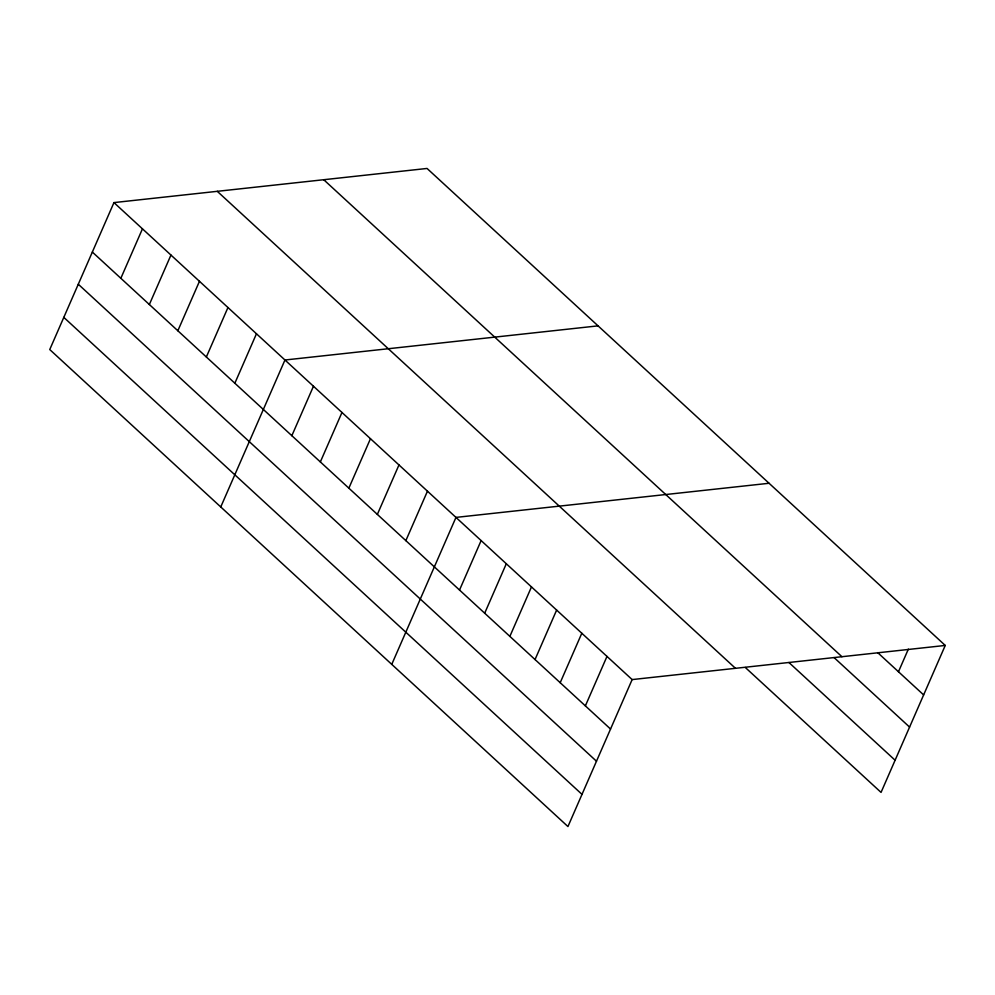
<?xml version="1.0" encoding="UTF-8"?>
<svg xmlns="http://www.w3.org/2000/svg" width="995" height="995" viewBox="0 0 995 995"><rect width="100%" height="100%" fill="white"/><g stroke="black" fill="none" stroke-linecap="round" stroke-linejoin="round"><path stroke-width="1.49" d="M945.25 645.444L427.054 168.453L113.952 202.594L49.75 349.556L567.946 826.546L632.148 679.585L945.25 645.444L881.048 792.406L745.342 667.508M120.843 278.289L142.459 228.825M149.349 304.532L170.953 255.056M177.844 330.763L199.46 281.299M206.351 356.994L227.954 307.53M234.845 383.237L256.461 333.76M220.753 506.965L284.956 360.003L598.057 325.862M291.846 435.698L313.462 386.234M320.353 461.929L341.969 412.465M348.847 488.172L370.463 438.708M377.354 514.403L398.97 464.939M405.848 540.633L427.464 491.169M391.756 664.374L455.971 517.4L769.06 483.271M459.528 590.035L481.132 540.571M484.689 613.206L506.306 563.742M509.863 636.377L531.479 586.913M535.036 659.548L556.64 610.072M560.197 682.719L581.814 633.243M585.371 705.878L606.987 656.414M898.473 671.749L908.348 649.138M877.677 652.608L923.634 694.908M323.736 179.722L841.932 656.712M834.071 657.583L909.579 727.084M788.948 662.521L895.102 760.23M217.283 191.326L735.479 668.317M113.952 202.594L632.148 679.585M92.348 252.058L610.544 729.049M78.294 284.234L596.49 761.225M63.804 317.38L582 794.371"/></g></svg>
